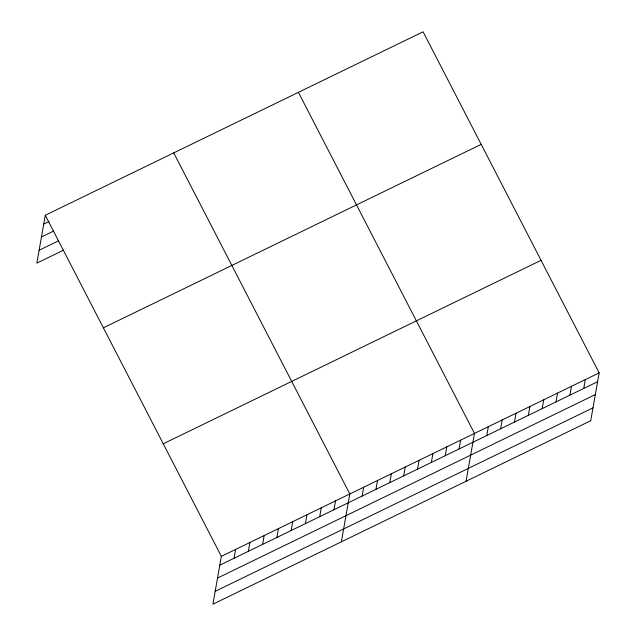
<?xml version="1.0" encoding="UTF-8"?>
<svg xmlns="http://www.w3.org/2000/svg" width="636" height="636" viewBox="0 0 636 636"><rect width="100%" height="100%" fill="white"/><g stroke="black" fill="none" stroke-linecap="round" stroke-linejoin="round"><path stroke-width="0.95" d="M45.283 215.262L221.352 556.341L212.909 604.2L590.717 420.738L599.152 372.871L423.091 31.8L45.283 215.262L36.848 263.129L63.608 250.131M234.064 558.249L235.622 549.409M248.342 551.317L249.9 542.476M262.612 544.384L264.171 535.544M276.883 537.452L278.441 528.611M291.153 530.527L292.711 521.687M305.431 523.595L306.989 514.755M319.701 516.663L321.26 507.822M333.972 509.73L335.53 500.89M341.365 541.824L349.808 493.957L173.739 152.886M362.099 496.072L363.657 487.232M375.956 489.346L377.514 480.506M389.804 482.621L391.363 473.78M403.661 475.895L405.219 467.055M417.51 469.169L419.068 460.321M431.367 462.436L432.925 453.595M445.216 455.71L446.774 446.87M459.065 448.984L460.631 440.144M466.045 481.277L474.48 433.418L298.411 92.347M486.771 435.533L488.337 426.692M500.627 428.807L502.186 419.959M514.476 422.073L516.042 413.233M528.333 415.348L529.891 406.507M542.182 408.622L543.748 399.782M556.039 401.896L557.597 393.056M569.888 395.171L571.446 386.33M583.745 388.445L585.303 379.597M43.725 224.103L49.075 221.503M41.451 236.982L53.941 230.916M39.114 250.25L58.743 240.718M103.39 327.818L481.19 144.356M163.253 443.785L541.053 260.323M221.352 556.341L599.152 372.871M219.794 565.181L597.594 381.711M217.52 578.052L595.328 394.59M215.183 591.321L592.99 407.859"/></g></svg>
